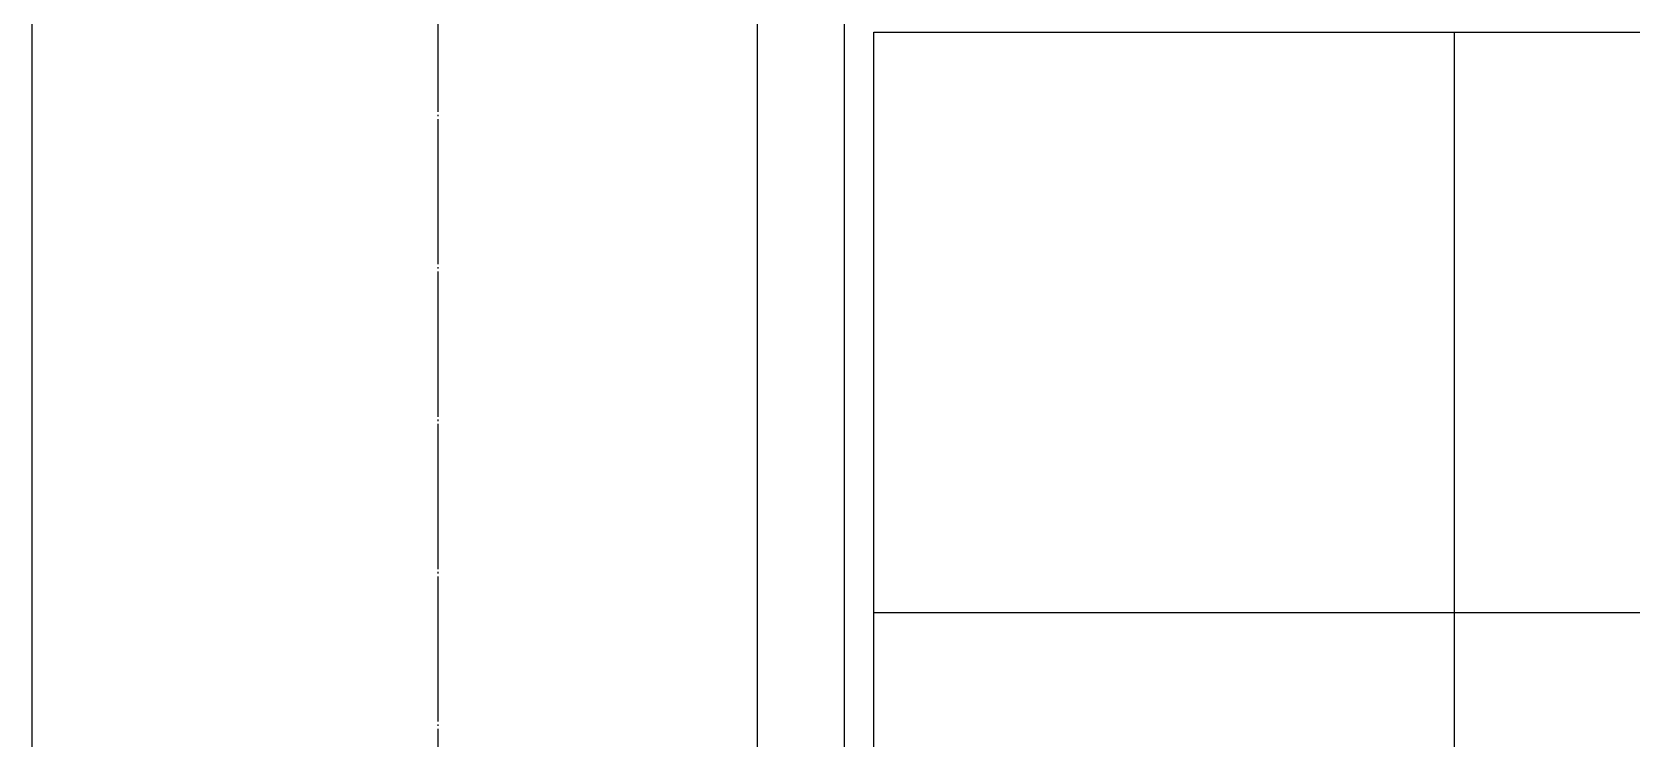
# Model space of a CAD drawing. Header units: millimetres. Extents: x 18456 to 179493, y -203649 to 469211.
# Drawn here: x 148079 to 148631, y -34114 to -33871 of the extents above; entities that cross this region are included whole.
import ezdxf

# ---------------------------------------------------------------- set-up
doc = ezdxf.new("R2010")
doc.units = ezdxf.units.MM
doc.linetypes.add('X-평면도(기본형)$0$CEN', pattern=[52.5, 50, -1, 0.5, -1])
for name, color, linetype, true_color in [('X-평면도(기본형)$0$CEN', 1, 'X-평면도(기본형)$0$CEN', 0xff0000), ('X-평면도(기본형)$0$FIN', 9, 'Continuous', 0x808080), ('X-평면도(기본형)$0$MC', 7, 'Continuous', 0x7f7fff), ('X-평면도(기본형)$0$TIL', 5, 'Continuous', 0x0000ff), ('X-평면도(기본형)$0$W1', 2, 'Continuous', 0xffff00)]:
    doc.layers.add(name, color=color, linetype=linetype, true_color=true_color)

# ---------------------------------------------------------------- blocks, each defined once
blk = doc.blocks.new('X-평면도(기본형)$0$ba17001400')
at = {"layer": 'X-평면도(기본형)$0$MC'}
blk.add_lwpolyline([(1400, -200), (1400, 300), (2300, 300), (2300, 1500), (1400, 1500), (0, 1500), (0, -200)], close=True, dxfattribs=at)
at = {"layer": 'X-평면도(기본형)$0$TIL'}
for p, q in [((1200, -200), (1200, 1500)), ((1400, 0), (1149.91, 0))]:
    blk.add_line(p, q, dxfattribs=at)

msp = doc.modelspace()

# ---------------------------------------------------------------- linework, layer by layer
at = {"layer": 'X-평면도(기본형)$0$CEN'}
msp.add_line((148219.38, -35420.57), (148219.38, -29625.57), dxfattribs=at)
at = {"layer": 'X-평면도(기본형)$0$FIN'}
msp.add_line((148359.38, -35280.57), (148359.38, -33860.57), dxfattribs=at)
at = {"layer": 'X-평면도(기본형)$0$W1'}
for p, q in [((148079.38, -35310.57), (148079.38, -33220.57)), ((148329.38, -35310.57), (148329.38, -33220.57))]:
    msp.add_line(p, q, dxfattribs=at)

# ---------------------------------------------------------------- block references
at = {"xscale": -1, "rotation": 270}
msp.add_blockref('X-평면도(기본형)$0$ba17001400', (148569.38, -35270.57), dxfattribs=at)

doc.saveas('drawing.dxf')
